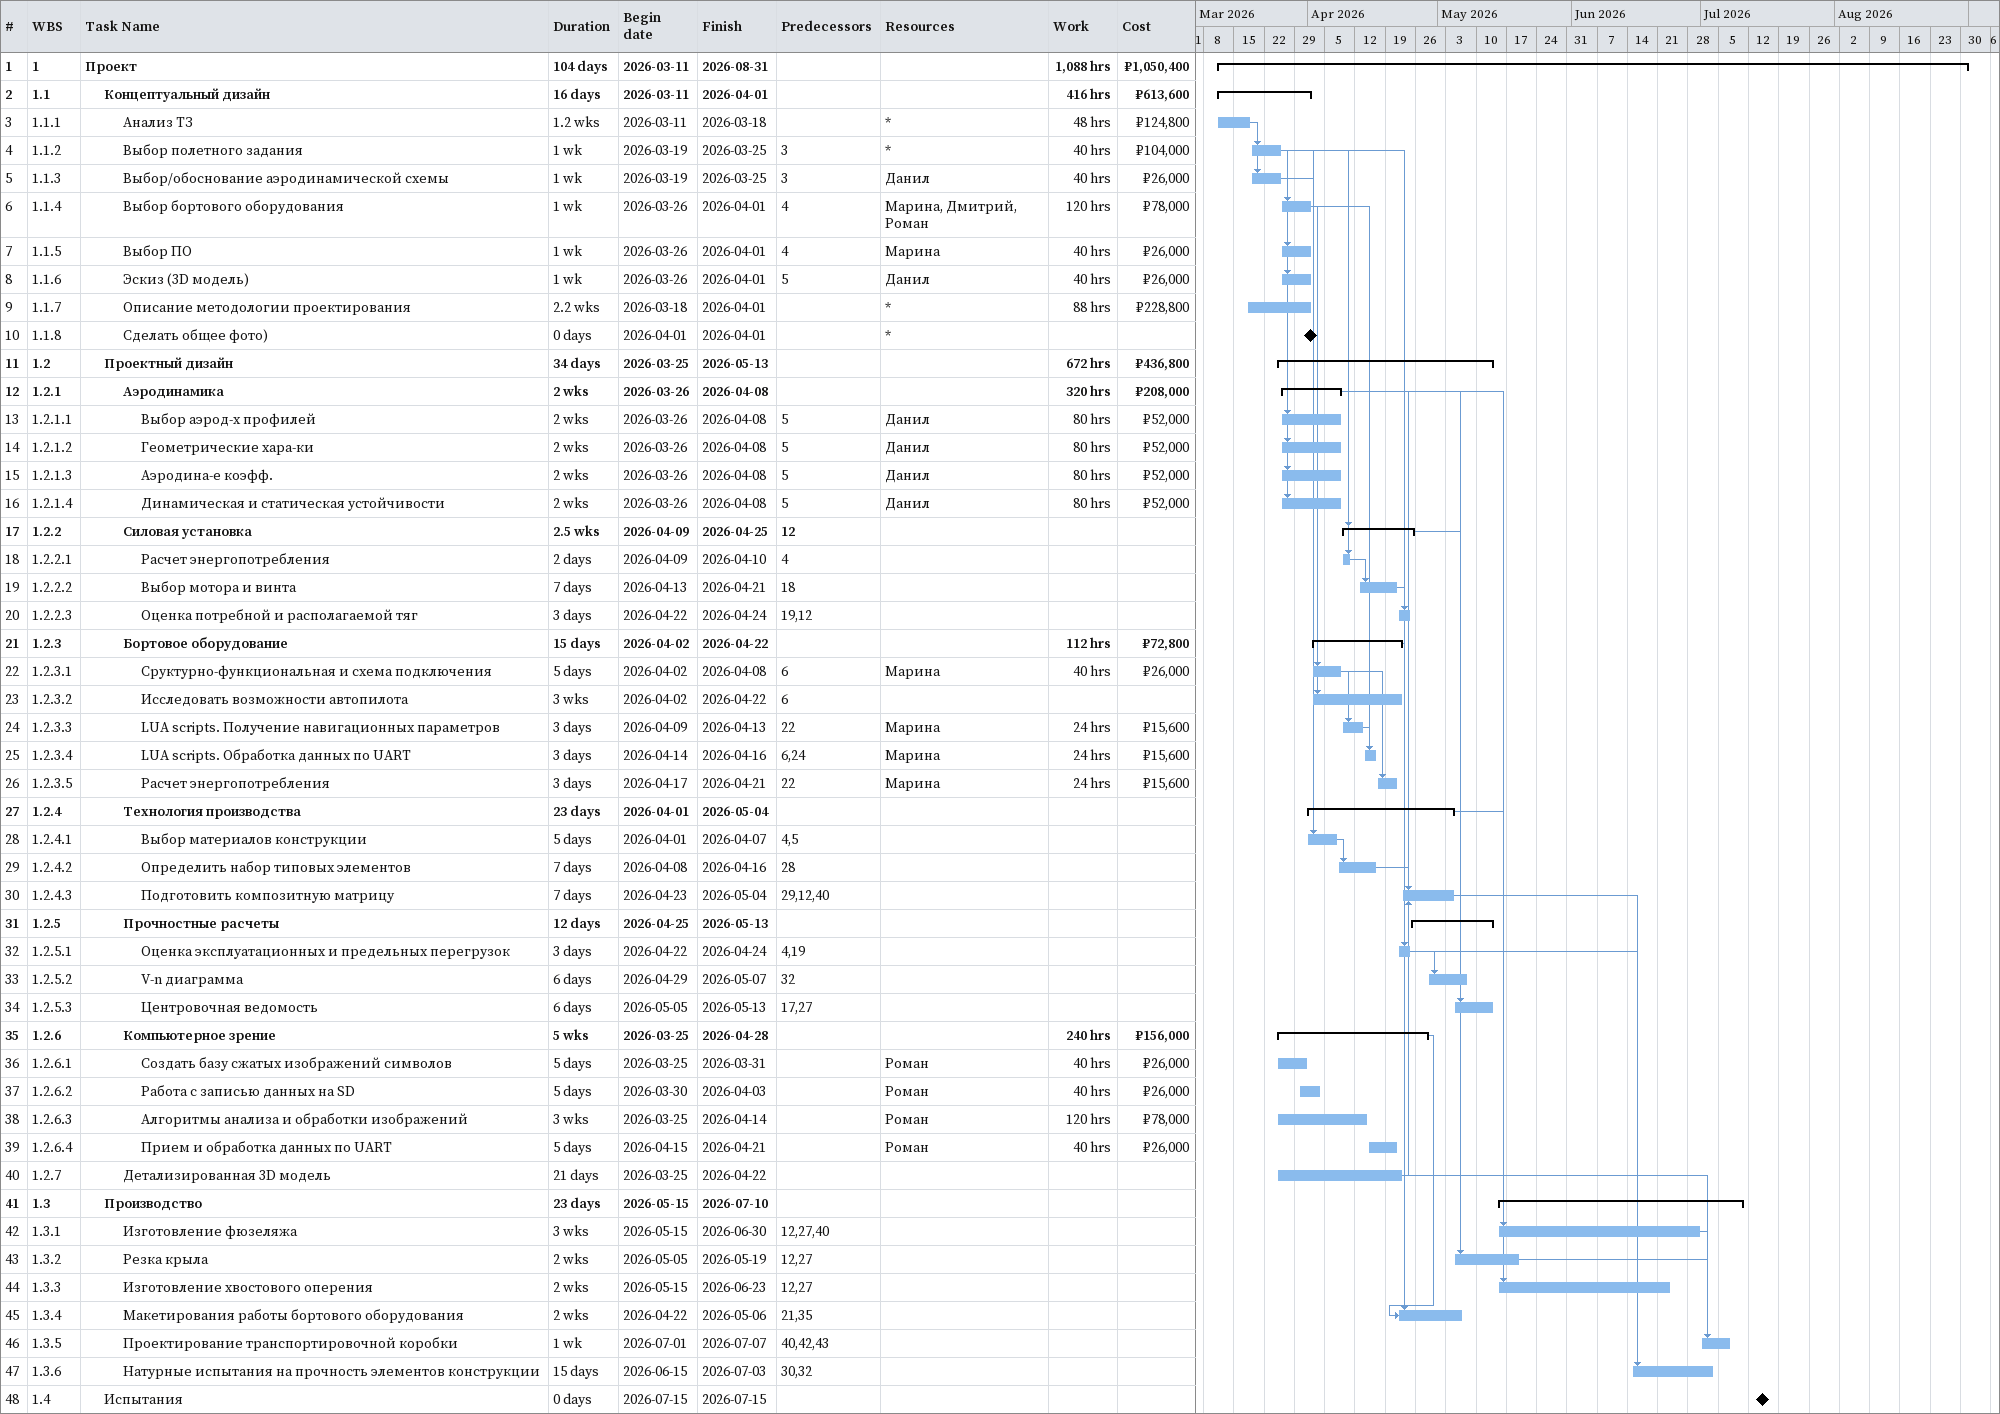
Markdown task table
| ID | WBS | Task | Duration | Start | Finish | Predecessors | Resources | Work (h) | Cost (₽) |
|---|---|---|---|---|---|---|---|---|---|
| 1 | 1 | **Проект** | 104d | 2026-03-11 | 2026-08-31 |  |  | 1088 | 1050400 |
| 2 | 1.1 | **Концептуальный дизайн** | 16d | 2026-03-11 | 2026-04-01 |  |  | 416 | 613600 |
| 3 | 1.1.1 | Анализ ТЗ | 1.2w | 2026-03-11 | 2026-03-18 |  | * | 48 | 124800 |
| 4 | 1.1.2 | Выбор полетного задания | 1w | 2026-03-19 | 2026-03-25 | 3 | * | 40 | 104000 |
| 5 | 1.1.3 | Выбор/обоснование аэродинамической схемы | 1w | 2026-03-19 | 2026-03-25 | 3 | Данил | 40 | 26000 |
| 6 | 1.1.4 | Выбор бортового оборудования | 1w | 2026-03-26 | 2026-04-01 | 4 | Марина, Дмитрий, Роман | 120 | 78000 |
| 7 | 1.1.5 | Выбор ПО | 1w | 2026-03-26 | 2026-04-01 | 4 | Марина | 40 | 26000 |
| 8 | 1.1.6 | Эскиз (3D модель) | 1w | 2026-03-26 | 2026-04-01 | 5 | Данил | 40 | 26000 |
| 9 | 1.1.7 | Описание методологии проектирования | 2.2w | 2026-03-18 | 2026-04-01 |  | * | 88 | 228800 |
| 10 | 1.1.8 | Сделать общее фото) | 0d | 2026-04-01 | 2026-04-01 |  | * |  |  |
| 11 | 1.2 | **Проектный дизайн** | 34d | 2026-03-25 | 2026-05-13 |  |  | 672 | 436800 |
| 12 | 1.2.1 | **Аэродинамика** | 2w | 2026-03-26 | 2026-04-08 |  |  | 320 | 208000 |
| 13 | 1.2.1.1 | Выбор аэрод-х профилей | 2w | 2026-03-26 | 2026-04-08 | 5 | Данил | 80 | 52000 |
| 14 | 1.2.1.2 | Геометрические хара-ки | 2w | 2026-03-26 | 2026-04-08 | 5 | Данил | 80 | 52000 |
| 15 | 1.2.1.3 | Аэродина-е коэфф. | 2w | 2026-03-26 | 2026-04-08 | 5 | Данил | 80 | 52000 |
| 16 | 1.2.1.4 | Динамическая и статическая устойчивости | 2w | 2026-03-26 | 2026-04-08 | 5 | Данил | 80 | 52000 |
| 17 | 1.2.2 | **Силовая установка** | 2.5w | 2026-04-09 | 2026-04-25 | 12 |  |  |  |
| 18 | 1.2.2.1 | Расчет энергопотребления | 2d | 2026-04-09 | 2026-04-10 | 4 |  |  |  |
| 19 | 1.2.2.2 | Выбор мотора и винта | 7d | 2026-04-13 | 2026-04-21 | 18 |  |  |  |
| 20 | 1.2.2.3 | Оценка потребной и располагаемой тяг | 3d | 2026-04-22 | 2026-04-24 | 19, 12 |  |  |  |
| 21 | 1.2.3 | **Бортовое оборудование** | 15d | 2026-04-02 | 2026-04-22 |  |  | 112 | 72800 |
| 22 | 1.2.3.1 | Сруктурно-функциональная и схема подключения | 5d | 2026-04-02 | 2026-04-08 | 6 | Марина | 40 | 26000 |
| 23 | 1.2.3.2 | Исследовать возможности автопилота | 3w | 2026-04-02 | 2026-04-22 | 6 |  |  |  |
| 24 | 1.2.3.3 | LUA scripts. Получение навигационных параметров | 3d | 2026-04-09 | 2026-04-13 | 22 | Марина | 24 | 15600 |
| 25 | 1.2.3.4 | LUA scripts. Обработка данных по UART | 3d | 2026-04-14 | 2026-04-16 | 6, 24 | Марина | 24 | 15600 |
| 26 | 1.2.3.5 | Расчет энергопотребления | 3d | 2026-04-17 | 2026-04-21 | 22 | Марина | 24 | 15600 |
| 27 | 1.2.4 | **Технология производства** | 23d | 2026-04-01 | 2026-05-04 |  |  |  |  |
| 28 | 1.2.4.1 | Выбор материалов конструкции | 5d | 2026-04-01 | 2026-04-07 | 4, 5 |  |  |  |
| 29 | 1.2.4.2 | Определить набор типовых элементов | 7d | 2026-04-08 | 2026-04-16 | 28 |  |  |  |
| 30 | 1.2.4.3 | Подготовить композитную матрицу | 7d | 2026-04-23 | 2026-05-04 | 29, 12, 40 |  |  |  |
| 31 | 1.2.5 | **Прочностные расчеты** | 12d | 2026-04-25 | 2026-05-13 |  |  |  |  |
| 32 | 1.2.5.1 | Оценка эксплуатационных и предельных перегрузок | 3d | 2026-04-22 | 2026-04-24 | 4, 19 |  |  |  |
| 33 | 1.2.5.2 | V-n диаграмма | 6d | 2026-04-29 | 2026-05-07 | 32 |  |  |  |
| 34 | 1.2.5.3 | Центровочная ведомость | 6d | 2026-05-05 | 2026-05-13 | 17, 27 |  |  |  |
| 35 | 1.2.6 | **Компьютерное зрение** | 5w | 2026-03-25 | 2026-04-28 |  |  | 240 | 156000 |
| 36 | 1.2.6.1 | Создать базу сжатых изображений символов | 5d | 2026-03-25 | 2026-03-31 |  | Роман | 40 | 26000 |
| 37 | 1.2.6.2 | Работа с записью данных на SD | 5d | 2026-03-30 | 2026-04-03 |  | Роман | 40 | 26000 |
| 38 | 1.2.6.3 | Алгоритмы анализа и обработки изображений | 3w | 2026-03-25 | 2026-04-14 |  | Роман | 120 | 78000 |
| 39 | 1.2.6.4 | Прием и обработка данных по UART | 5d | 2026-04-15 | 2026-04-21 |  | Роман | 40 | 26000 |
| 40 | 1.2.7 | Детализированная 3D модель | 21d | 2026-03-25 | 2026-04-22 |  |  |  |  |
| 41 | 1.3 | **Производство** | 23d | 2026-05-15 | 2026-07-10 |  |  |  |  |
| 42 | 1.3.1 | Изготовление фюзеляжа | 3w | 2026-05-15 | 2026-06-30 | 12, 27, 40 |  |  |  |
| 43 | 1.3.2 | Резка крыла | 2w | 2026-05-05 | 2026-05-19 | 12, 27 |  |  |  |
| 44 | 1.3.3 | Изготовление хвостового оперения | 2w | 2026-05-15 | 2026-06-23 | 12, 27 |  |  |  |
| 45 | 1.3.4 | Макетирования работы бортового оборудования | 2w | 2026-04-22 | 2026-05-06 | 21, 35 |  |  |  |
| 46 | 1.3.5 | Проектирование транспортировочной коробки | 1w | 2026-07-01 | 2026-07-07 | 40, 42, 43 |  |  |  |
| 47 | 1.3.6 | Натурные испытания на прочность элементов конструкции | 15d | 2026-06-15 | 2026-07-03 | 30, 32 |  |  |  |
| 48 | 1.4 | Испытания | 0d | 2026-07-15 | 2026-07-15 |  |  |  |  |
